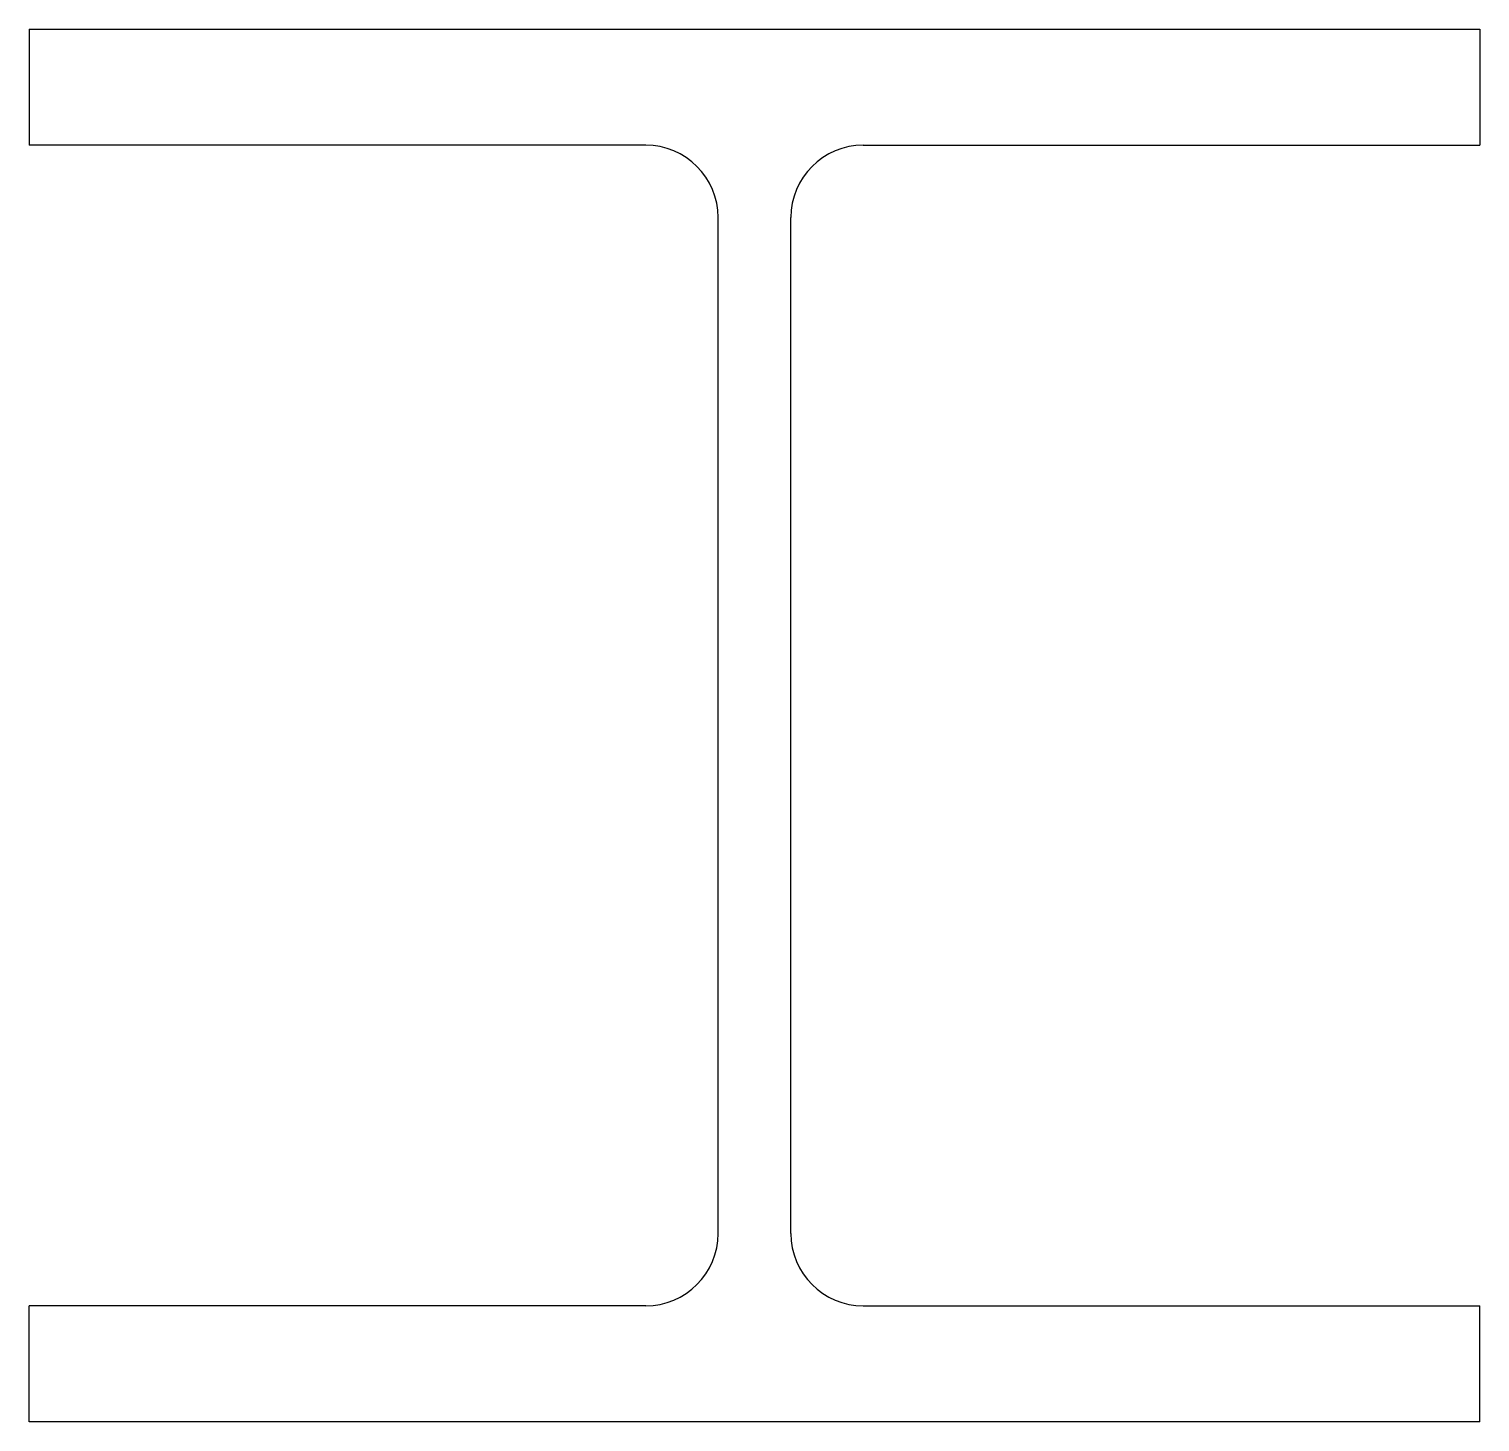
# Model space of a CAD drawing. Extents: x -50 to 50, y 0 to 96.
import ezdxf

# ---------------------------------------------------------------- set-up
doc = ezdxf.new("R2010")
doc.units = 0

msp = doc.modelspace()

# ---------------------------------------------------------------- linework, layer by layer
for p, q in [((-50, 96), (-50, 88)), ((-50, 96), (50, 96)), ((50, 96), (50, 88)), ((-7.5, 88), (-50, 88)), ((7.5, 88), (50, 88)), ((-2.5, 13), (-2.5, 83)), ((2.5, 13), (2.5, 83)), ((-50, 0), (-50, 8)), ((-7.5, 8), (-50, 8)), ((7.5, 8), (50, 8)), ((50, 0), (50, 8)), ((50, 0), (-50, 0))]:
    msp.add_line(p, q)
for centre, start, end in [((-7.5, 83), 0, 90), ((7.5, 83), 90, 180), ((-7.5, 13), 270, 0), ((7.5, 13), 180, 270)]:
    msp.add_arc(centre, 5, start, end)

doc.saveas('drawing.dxf')
